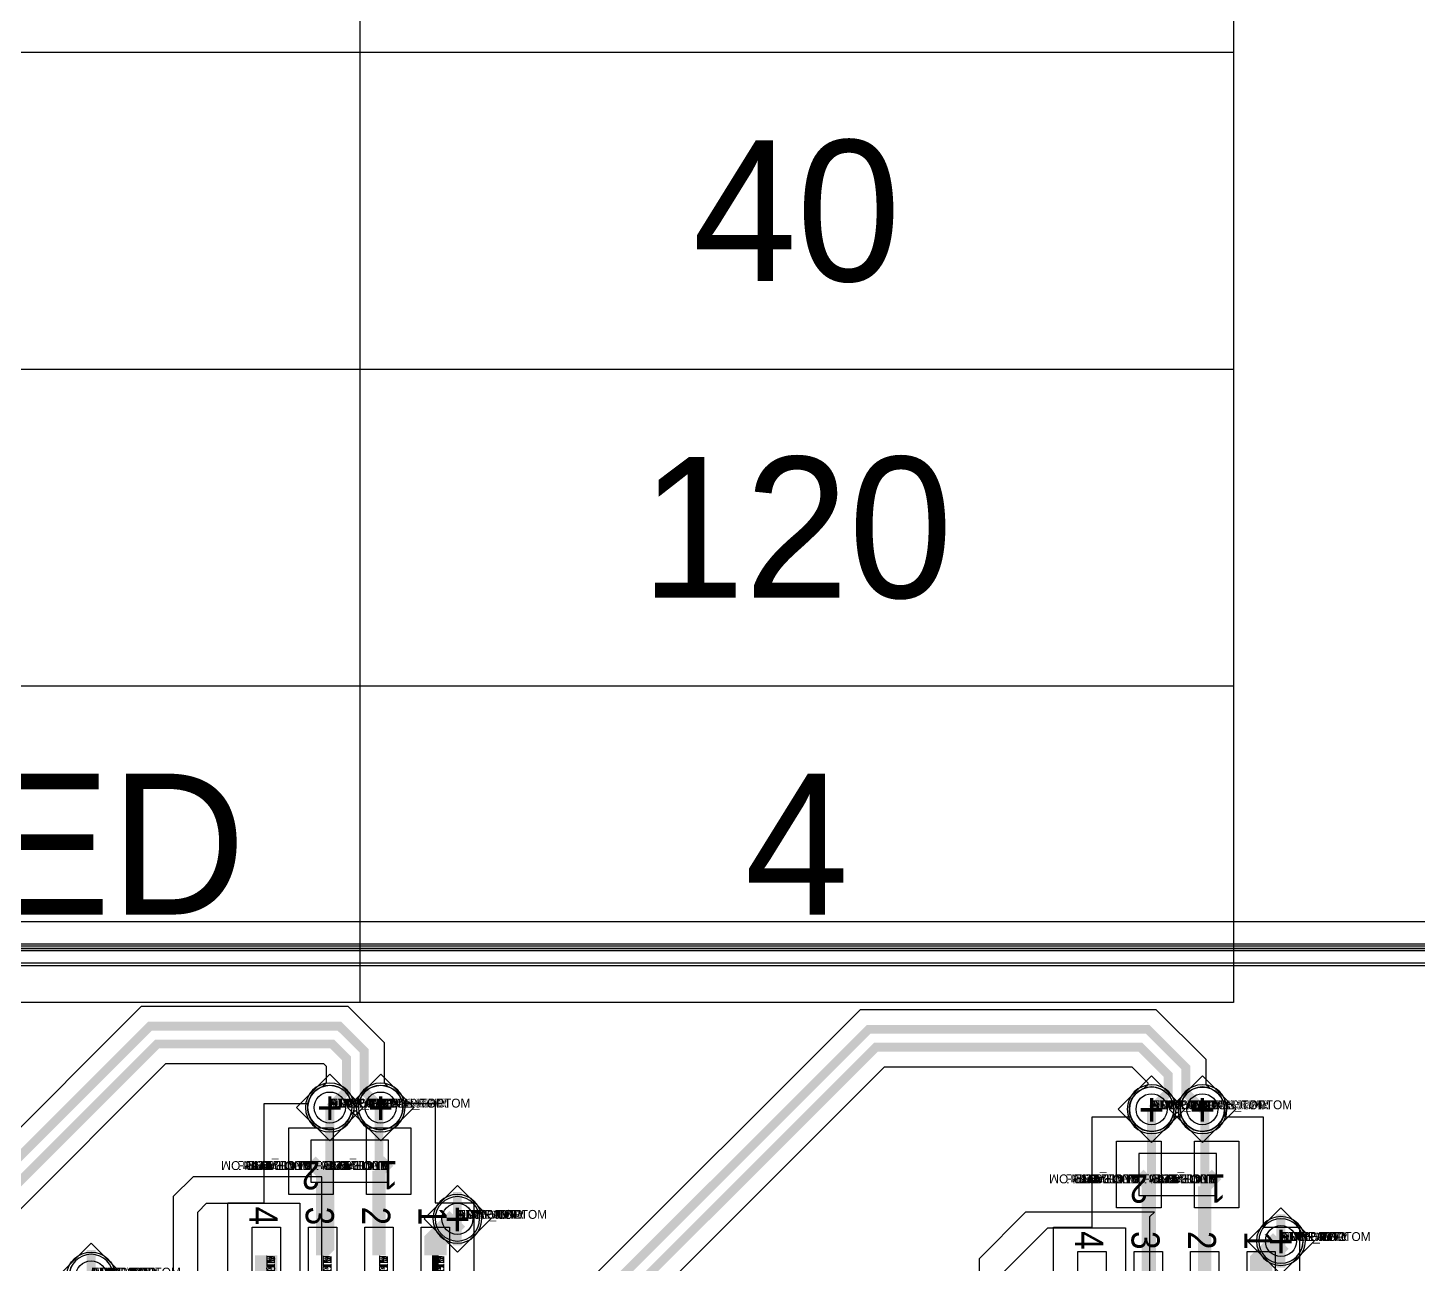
# Model space of a CAD drawing. Extents: x 0 to 323, y 0 to 320.
# Drawn here: x 96.44 to 127.76, y 265.08 to 292.95 of the extents above; entities that cross this region are included whole.
import ezdxf
from ezdxf.enums import TextEntityAlignment as Align

# ---------------------------------------------------------------- set-up
doc = ezdxf.new("R2010")
doc.units = 0
doc.header["$MEASUREMENT"] = 0
doc.layers.get('0').update_dxf_attribs({"linetype": 'CONTINUOUS'})
for name, color, linetype in [('BOARD_GEOMETRY_OUTLINE', 1, 'CONTINUOUS'), ('CDN_FIGURES', 7, 'CONTINUOUS'), ('ETCH_BOTTOM', 7, 'CONTINUOUS'), ('ETCH_GND', 3, 'CONTINUOUS'), ('ETCH_INT1', 4, 'CONTINUOUS'), ('ETCH_INT2', 5, 'CONTINUOUS'), ('ETCH_PWR', 6, 'CONTINUOUS'), ('ETCH_TOP', 2, 'CONTINUOUS'), ('MANUFACTURING_NCLEGEND-1-6', 8, 'CONTINUOUS'), ('PACKAGE_GEOMETRY_ASSEMBLY_TOP', 11, 'CONTINUOUS'), ('PACKAGE_GEOMETRY_PIN_NUMBER', 9, 'CONTINUOUS'), ('PACKAGE_KEEPIN_ALL', 12, 'CONTINUOUS')]:
    doc.layers.add(name, color=color, linetype=linetype)

# ---------------------------------------------------------------- blocks, each defined once
blk = doc.blocks.new('PAD_INFO')
for tag in ['SHAPE_TYPE', 'PAD_HEIGHT', 'PAD_LAYER', 'PAD_TYPE', 'PAD_WIDTH']:
    blk.add_attdef(tag, (0, 0), '', height=0.2)
at = {"flags": 2}
blk.add_attdef('CDN_TYPE', (0, 0), '', height=0.2, dxfattribs=at)
blk = doc.blocks.new('DRILL_INFO')
at = {"flags": 2}
blk.add_attdef('CDN_TYPE', (0, 0), '', height=0.2, dxfattribs=at)
for tag in ['FSHAPE', 'FCHAR', 'DRILL_HEIGHT', 'DIAMETER', 'PLATED', 'DRILL_WIDTH']:
    blk.add_attdef(tag, (0, 0), '', height=0.2)
blk = doc.blocks.new('VIA0700X0300')
at = {"layer": 'ETCH_BOTTOM'}
blk.add_circle((0, 0), 0.35, dxfattribs=at)
at = {"layer": 'ETCH_GND'}
blk.add_circle((0, 0), 0.35, dxfattribs=at)
at = {"layer": 'ETCH_INT1'}
blk.add_circle((0, 0), 0.35, dxfattribs=at)
at = {"layer": 'ETCH_INT2'}
blk.add_circle((0, 0), 0.35, dxfattribs=at)
at = {"layer": 'ETCH_PWR'}
blk.add_circle((0, 0), 0.35, dxfattribs=at)
at = {"layer": 'ETCH_TOP'}
blk.add_circle((0, 0), 0.35, dxfattribs=at)
ref = blk.add_blockref('PAD_INFO', (0, 0))
ref.add_attrib('PAD_LAYER', 'ETCH_TOP', (0, 0), dxfattribs={"height": 0.2})
ref.add_attrib('SHAPE_TYPE', 'NULL', (0, 0), dxfattribs={"height": 0.2})
ref.add_attrib('PAD_TYPE', 'ANTIPAD', (0, 0), dxfattribs={"height": 0.2})
ref.add_attrib('PAD_WIDTH', '0.000000', (0, 0), dxfattribs={"height": 0.2})
ref.add_attrib('PAD_HEIGHT', '0.000000', (0, 0), dxfattribs={"height": 0.2})
ref = blk.add_blockref('PAD_INFO', (0, 0))
ref.add_attrib('PAD_LAYER', 'ETCH_GND', (0, 0), dxfattribs={"height": 0.2})
ref.add_attrib('SHAPE_TYPE', 'NULL', (0, 0), dxfattribs={"height": 0.2})
ref.add_attrib('PAD_TYPE', 'ANTIPAD', (0, 0), dxfattribs={"height": 0.2})
ref.add_attrib('PAD_WIDTH', '0.000000', (0, 0), dxfattribs={"height": 0.2})
ref.add_attrib('PAD_HEIGHT', '0.000000', (0, 0), dxfattribs={"height": 0.2})
ref = blk.add_blockref('PAD_INFO', (0, 0))
ref.add_attrib('PAD_LAYER', 'ETCH_INT1', (0, 0), dxfattribs={"height": 0.2})
ref.add_attrib('SHAPE_TYPE', 'NULL', (0, 0), dxfattribs={"height": 0.2})
ref.add_attrib('PAD_TYPE', 'ANTIPAD', (0, 0), dxfattribs={"height": 0.2})
ref.add_attrib('PAD_WIDTH', '0.000000', (0, 0), dxfattribs={"height": 0.2})
ref.add_attrib('PAD_HEIGHT', '0.000000', (0, 0), dxfattribs={"height": 0.2})
ref = blk.add_blockref('PAD_INFO', (0, 0))
ref.add_attrib('PAD_LAYER', 'ETCH_INT2', (0, 0), dxfattribs={"height": 0.2})
ref.add_attrib('SHAPE_TYPE', 'NULL', (0, 0), dxfattribs={"height": 0.2})
ref.add_attrib('PAD_TYPE', 'ANTIPAD', (0, 0), dxfattribs={"height": 0.2})
ref.add_attrib('PAD_WIDTH', '0.000000', (0, 0), dxfattribs={"height": 0.2})
ref.add_attrib('PAD_HEIGHT', '0.000000', (0, 0), dxfattribs={"height": 0.2})
ref = blk.add_blockref('PAD_INFO', (0, 0))
ref.add_attrib('PAD_LAYER', 'ETCH_PWR', (0, 0), dxfattribs={"height": 0.2})
ref.add_attrib('SHAPE_TYPE', 'NULL', (0, 0), dxfattribs={"height": 0.2})
ref.add_attrib('PAD_TYPE', 'ANTIPAD', (0, 0), dxfattribs={"height": 0.2})
ref.add_attrib('PAD_WIDTH', '0.000000', (0, 0), dxfattribs={"height": 0.2})
ref.add_attrib('PAD_HEIGHT', '0.000000', (0, 0), dxfattribs={"height": 0.2})
ref = blk.add_blockref('PAD_INFO', (0, 0))
ref.add_attrib('PAD_LAYER', 'ETCH_BOTTOM', (0, 0), dxfattribs={"height": 0.2})
ref.add_attrib('SHAPE_TYPE', 'NULL', (0, 0), dxfattribs={"height": 0.2})
ref.add_attrib('PAD_TYPE', 'ANTIPAD', (0, 0), dxfattribs={"height": 0.2})
ref.add_attrib('PAD_WIDTH', '0.000000', (0, 0), dxfattribs={"height": 0.2})
ref.add_attrib('PAD_HEIGHT', '0.000000', (0, 0), dxfattribs={"height": 0.2})
ref = blk.add_blockref('PAD_INFO', (0, 0))
ref.add_attrib('PAD_LAYER', 'ETCH_TOP', (0, 0), dxfattribs={"height": 0.2})
ref.add_attrib('SHAPE_TYPE', 'NULL', (0, 0), dxfattribs={"height": 0.2})
ref.add_attrib('PAD_TYPE', 'THERMAL', (0, 0), dxfattribs={"height": 0.2})
ref.add_attrib('PAD_WIDTH', '0.000000', (0, 0), dxfattribs={"height": 0.2})
ref.add_attrib('PAD_HEIGHT', '0.000000', (0, 0), dxfattribs={"height": 0.2})
ref = blk.add_blockref('PAD_INFO', (0, 0))
ref.add_attrib('PAD_LAYER', 'ETCH_GND', (0, 0), dxfattribs={"height": 0.2})
ref.add_attrib('SHAPE_TYPE', 'NULL', (0, 0), dxfattribs={"height": 0.2})
ref.add_attrib('PAD_TYPE', 'THERMAL', (0, 0), dxfattribs={"height": 0.2})
ref.add_attrib('PAD_WIDTH', '0.000000', (0, 0), dxfattribs={"height": 0.2})
ref.add_attrib('PAD_HEIGHT', '0.000000', (0, 0), dxfattribs={"height": 0.2})
ref = blk.add_blockref('PAD_INFO', (0, 0))
ref.add_attrib('PAD_LAYER', 'ETCH_INT1', (0, 0), dxfattribs={"height": 0.2})
ref.add_attrib('SHAPE_TYPE', 'NULL', (0, 0), dxfattribs={"height": 0.2})
ref.add_attrib('PAD_TYPE', 'THERMAL', (0, 0), dxfattribs={"height": 0.2})
ref.add_attrib('PAD_WIDTH', '0.000000', (0, 0), dxfattribs={"height": 0.2})
ref.add_attrib('PAD_HEIGHT', '0.000000', (0, 0), dxfattribs={"height": 0.2})
ref = blk.add_blockref('PAD_INFO', (0, 0))
ref.add_attrib('PAD_LAYER', 'ETCH_INT2', (0, 0), dxfattribs={"height": 0.2})
ref.add_attrib('SHAPE_TYPE', 'NULL', (0, 0), dxfattribs={"height": 0.2})
ref.add_attrib('PAD_TYPE', 'THERMAL', (0, 0), dxfattribs={"height": 0.2})
ref.add_attrib('PAD_WIDTH', '0.000000', (0, 0), dxfattribs={"height": 0.2})
ref.add_attrib('PAD_HEIGHT', '0.000000', (0, 0), dxfattribs={"height": 0.2})
ref = blk.add_blockref('PAD_INFO', (0, 0))
ref.add_attrib('PAD_LAYER', 'ETCH_PWR', (0, 0), dxfattribs={"height": 0.2})
ref.add_attrib('SHAPE_TYPE', 'NULL', (0, 0), dxfattribs={"height": 0.2})
ref.add_attrib('PAD_TYPE', 'THERMAL', (0, 0), dxfattribs={"height": 0.2})
ref.add_attrib('PAD_WIDTH', '0.000000', (0, 0), dxfattribs={"height": 0.2})
ref.add_attrib('PAD_HEIGHT', '0.000000', (0, 0), dxfattribs={"height": 0.2})
ref = blk.add_blockref('PAD_INFO', (0, 0))
ref.add_attrib('PAD_LAYER', 'ETCH_BOTTOM', (0, 0), dxfattribs={"height": 0.2})
ref.add_attrib('SHAPE_TYPE', 'NULL', (0, 0), dxfattribs={"height": 0.2})
ref.add_attrib('PAD_TYPE', 'THERMAL', (0, 0), dxfattribs={"height": 0.2})
ref.add_attrib('PAD_WIDTH', '0.000000', (0, 0), dxfattribs={"height": 0.2})
ref.add_attrib('PAD_HEIGHT', '0.000000', (0, 0), dxfattribs={"height": 0.2})
ref = blk.add_blockref('PAD_INFO', (0, 0))
ref.add_attrib('PAD_LAYER', 'ETCH_TOP', (0, 0), dxfattribs={"height": 0.2})
ref.add_attrib('SHAPE_TYPE', 'CIRCLE', (0, 0), dxfattribs={"height": 0.2})
ref.add_attrib('PAD_TYPE', 'REGULAR', (0, 0), dxfattribs={"height": 0.2})
ref.add_attrib('PAD_WIDTH', '0.700000', (0, 0), dxfattribs={"height": 0.2})
ref.add_attrib('PAD_HEIGHT', '0.700000', (0, 0), dxfattribs={"height": 0.2})
ref = blk.add_blockref('PAD_INFO', (0, 0))
ref.add_attrib('PAD_LAYER', 'ETCH_GND', (0, 0), dxfattribs={"height": 0.2})
ref.add_attrib('SHAPE_TYPE', 'CIRCLE', (0, 0), dxfattribs={"height": 0.2})
ref.add_attrib('PAD_TYPE', 'REGULAR', (0, 0), dxfattribs={"height": 0.2})
ref.add_attrib('PAD_WIDTH', '0.700000', (0, 0), dxfattribs={"height": 0.2})
ref.add_attrib('PAD_HEIGHT', '0.700000', (0, 0), dxfattribs={"height": 0.2})
ref = blk.add_blockref('PAD_INFO', (0, 0))
ref.add_attrib('PAD_LAYER', 'ETCH_INT1', (0, 0), dxfattribs={"height": 0.2})
ref.add_attrib('SHAPE_TYPE', 'CIRCLE', (0, 0), dxfattribs={"height": 0.2})
ref.add_attrib('PAD_TYPE', 'REGULAR', (0, 0), dxfattribs={"height": 0.2})
ref.add_attrib('PAD_WIDTH', '0.700000', (0, 0), dxfattribs={"height": 0.2})
ref.add_attrib('PAD_HEIGHT', '0.700000', (0, 0), dxfattribs={"height": 0.2})
ref = blk.add_blockref('PAD_INFO', (0, 0))
ref.add_attrib('PAD_LAYER', 'ETCH_INT2', (0, 0), dxfattribs={"height": 0.2})
ref.add_attrib('SHAPE_TYPE', 'CIRCLE', (0, 0), dxfattribs={"height": 0.2})
ref.add_attrib('PAD_TYPE', 'REGULAR', (0, 0), dxfattribs={"height": 0.2})
ref.add_attrib('PAD_WIDTH', '0.700000', (0, 0), dxfattribs={"height": 0.2})
ref.add_attrib('PAD_HEIGHT', '0.700000', (0, 0), dxfattribs={"height": 0.2})
ref = blk.add_blockref('PAD_INFO', (0, 0))
ref.add_attrib('PAD_LAYER', 'ETCH_PWR', (0, 0), dxfattribs={"height": 0.2})
ref.add_attrib('SHAPE_TYPE', 'CIRCLE', (0, 0), dxfattribs={"height": 0.2})
ref.add_attrib('PAD_TYPE', 'REGULAR', (0, 0), dxfattribs={"height": 0.2})
ref.add_attrib('PAD_WIDTH', '0.700000', (0, 0), dxfattribs={"height": 0.2})
ref.add_attrib('PAD_HEIGHT', '0.700000', (0, 0), dxfattribs={"height": 0.2})
ref = blk.add_blockref('PAD_INFO', (0, 0))
ref.add_attrib('PAD_LAYER', 'ETCH_BOTTOM', (0, 0), dxfattribs={"height": 0.2})
ref.add_attrib('SHAPE_TYPE', 'CIRCLE', (0, 0), dxfattribs={"height": 0.2})
ref.add_attrib('PAD_TYPE', 'REGULAR', (0, 0), dxfattribs={"height": 0.2})
ref.add_attrib('PAD_WIDTH', '0.700000', (0, 0), dxfattribs={"height": 0.2})
ref.add_attrib('PAD_HEIGHT', '0.700000', (0, 0), dxfattribs={"height": 0.2})
ref = blk.add_blockref('DRILL_INFO', (0, 0))
ref.add_attrib('DIAMETER', '0.300000', (0, 0), dxfattribs={"height": 0.2})
ref.add_attrib('PLATED', 'PLATED', (0, 0), dxfattribs={"height": 0.2})
ref.add_attrib('FSHAPE', 'DIAMOND', (0, 0), dxfattribs={"height": 0.2})
ref.add_attrib('FCHAR', '+', (0, 0), dxfattribs={"height": 0.2})
ref.add_attrib('DRILL_WIDTH', '1.500000', (0, 0), dxfattribs={"height": 0.2})
ref.add_attrib('DRILL_HEIGHT', '1.500000', (0, 0), dxfattribs={"height": 0.2})
for tag in ['CDN_TYPE', 'PIN']:
    blk.add_attdef(tag, (0, 0), '', height=0.2)
at = {"flags": 2}
for tag in ['PSTKNAME', 'BBV']:
    blk.add_attdef(tag, (0, 0), '', height=0.2, dxfattribs=at)
blk = doc.blocks.new('FIGURE_DIAMOND')
at = {"layer": 'CDN_FIGURES'}
blk.add_lwpolyline([(-0.5, 0), (0, 0.5), (0.5, 0), (0, -0.5)], close=True, dxfattribs=at)
blk = doc.blocks.new('SMD50_25')
at = {"layer": 'ETCH_TOP'}
blk.add_lwpolyline([(-0.635, -0.318), (-0.635, 0.318), (0.635, 0.318), (0.635, -0.318)], close=True, dxfattribs=at)
ref = blk.add_blockref('PAD_INFO', (0, 0))
ref.add_attrib('PAD_LAYER', 'ETCH_TOP', (0, 0), dxfattribs={"height": 0.2})
ref.add_attrib('SHAPE_TYPE', 'NULL', (0, 0), dxfattribs={"height": 0.2})
ref.add_attrib('PAD_TYPE', 'ANTIPAD', (0, 0), dxfattribs={"height": 0.2})
ref.add_attrib('PAD_WIDTH', '0.000000', (0, 0), dxfattribs={"height": 0.2})
ref.add_attrib('PAD_HEIGHT', '0.000000', (0, 0), dxfattribs={"height": 0.2})
ref = blk.add_blockref('PAD_INFO', (0, 0))
ref.add_attrib('PAD_LAYER', 'ETCH_GND', (0, 0), dxfattribs={"height": 0.2})
ref.add_attrib('SHAPE_TYPE', 'NULL', (0, 0), dxfattribs={"height": 0.2})
ref.add_attrib('PAD_TYPE', 'ANTIPAD', (0, 0), dxfattribs={"height": 0.2})
ref.add_attrib('PAD_WIDTH', '0.000000', (0, 0), dxfattribs={"height": 0.2})
ref.add_attrib('PAD_HEIGHT', '0.000000', (0, 0), dxfattribs={"height": 0.2})
ref = blk.add_blockref('PAD_INFO', (0, 0))
ref.add_attrib('PAD_LAYER', 'ETCH_INT1', (0, 0), dxfattribs={"height": 0.2})
ref.add_attrib('SHAPE_TYPE', 'NULL', (0, 0), dxfattribs={"height": 0.2})
ref.add_attrib('PAD_TYPE', 'ANTIPAD', (0, 0), dxfattribs={"height": 0.2})
ref.add_attrib('PAD_WIDTH', '0.000000', (0, 0), dxfattribs={"height": 0.2})
ref.add_attrib('PAD_HEIGHT', '0.000000', (0, 0), dxfattribs={"height": 0.2})
ref = blk.add_blockref('PAD_INFO', (0, 0))
ref.add_attrib('PAD_LAYER', 'ETCH_INT2', (0, 0), dxfattribs={"height": 0.2})
ref.add_attrib('SHAPE_TYPE', 'NULL', (0, 0), dxfattribs={"height": 0.2})
ref.add_attrib('PAD_TYPE', 'ANTIPAD', (0, 0), dxfattribs={"height": 0.2})
ref.add_attrib('PAD_WIDTH', '0.000000', (0, 0), dxfattribs={"height": 0.2})
ref.add_attrib('PAD_HEIGHT', '0.000000', (0, 0), dxfattribs={"height": 0.2})
ref = blk.add_blockref('PAD_INFO', (0, 0))
ref.add_attrib('PAD_LAYER', 'ETCH_PWR', (0, 0), dxfattribs={"height": 0.2})
ref.add_attrib('SHAPE_TYPE', 'NULL', (0, 0), dxfattribs={"height": 0.2})
ref.add_attrib('PAD_TYPE', 'ANTIPAD', (0, 0), dxfattribs={"height": 0.2})
ref.add_attrib('PAD_WIDTH', '0.000000', (0, 0), dxfattribs={"height": 0.2})
ref.add_attrib('PAD_HEIGHT', '0.000000', (0, 0), dxfattribs={"height": 0.2})
ref = blk.add_blockref('PAD_INFO', (0, 0))
ref.add_attrib('PAD_LAYER', 'ETCH_BOTTOM', (0, 0), dxfattribs={"height": 0.2})
ref.add_attrib('SHAPE_TYPE', 'NULL', (0, 0), dxfattribs={"height": 0.2})
ref.add_attrib('PAD_TYPE', 'ANTIPAD', (0, 0), dxfattribs={"height": 0.2})
ref.add_attrib('PAD_WIDTH', '0.000000', (0, 0), dxfattribs={"height": 0.2})
ref.add_attrib('PAD_HEIGHT', '0.000000', (0, 0), dxfattribs={"height": 0.2})
ref = blk.add_blockref('PAD_INFO', (0, 0))
ref.add_attrib('PAD_LAYER', 'ETCH_TOP', (0, 0), dxfattribs={"height": 0.2})
ref.add_attrib('SHAPE_TYPE', 'NULL', (0, 0), dxfattribs={"height": 0.2})
ref.add_attrib('PAD_TYPE', 'THERMAL', (0, 0), dxfattribs={"height": 0.2})
ref.add_attrib('PAD_WIDTH', '0.000000', (0, 0), dxfattribs={"height": 0.2})
ref.add_attrib('PAD_HEIGHT', '0.000000', (0, 0), dxfattribs={"height": 0.2})
ref = blk.add_blockref('PAD_INFO', (0, 0))
ref.add_attrib('PAD_LAYER', 'ETCH_GND', (0, 0), dxfattribs={"height": 0.2})
ref.add_attrib('SHAPE_TYPE', 'NULL', (0, 0), dxfattribs={"height": 0.2})
ref.add_attrib('PAD_TYPE', 'THERMAL', (0, 0), dxfattribs={"height": 0.2})
ref.add_attrib('PAD_WIDTH', '0.000000', (0, 0), dxfattribs={"height": 0.2})
ref.add_attrib('PAD_HEIGHT', '0.000000', (0, 0), dxfattribs={"height": 0.2})
ref = blk.add_blockref('PAD_INFO', (0, 0))
ref.add_attrib('PAD_LAYER', 'ETCH_INT1', (0, 0), dxfattribs={"height": 0.2})
ref.add_attrib('SHAPE_TYPE', 'NULL', (0, 0), dxfattribs={"height": 0.2})
ref.add_attrib('PAD_TYPE', 'THERMAL', (0, 0), dxfattribs={"height": 0.2})
ref.add_attrib('PAD_WIDTH', '0.000000', (0, 0), dxfattribs={"height": 0.2})
ref.add_attrib('PAD_HEIGHT', '0.000000', (0, 0), dxfattribs={"height": 0.2})
ref = blk.add_blockref('PAD_INFO', (0, 0))
ref.add_attrib('PAD_LAYER', 'ETCH_INT2', (0, 0), dxfattribs={"height": 0.2})
ref.add_attrib('SHAPE_TYPE', 'NULL', (0, 0), dxfattribs={"height": 0.2})
ref.add_attrib('PAD_TYPE', 'THERMAL', (0, 0), dxfattribs={"height": 0.2})
ref.add_attrib('PAD_WIDTH', '0.000000', (0, 0), dxfattribs={"height": 0.2})
ref.add_attrib('PAD_HEIGHT', '0.000000', (0, 0), dxfattribs={"height": 0.2})
ref = blk.add_blockref('PAD_INFO', (0, 0))
ref.add_attrib('PAD_LAYER', 'ETCH_PWR', (0, 0), dxfattribs={"height": 0.2})
ref.add_attrib('SHAPE_TYPE', 'NULL', (0, 0), dxfattribs={"height": 0.2})
ref.add_attrib('PAD_TYPE', 'THERMAL', (0, 0), dxfattribs={"height": 0.2})
ref.add_attrib('PAD_WIDTH', '0.000000', (0, 0), dxfattribs={"height": 0.2})
ref.add_attrib('PAD_HEIGHT', '0.000000', (0, 0), dxfattribs={"height": 0.2})
ref = blk.add_blockref('PAD_INFO', (0, 0))
ref.add_attrib('PAD_LAYER', 'ETCH_BOTTOM', (0, 0), dxfattribs={"height": 0.2})
ref.add_attrib('SHAPE_TYPE', 'NULL', (0, 0), dxfattribs={"height": 0.2})
ref.add_attrib('PAD_TYPE', 'THERMAL', (0, 0), dxfattribs={"height": 0.2})
ref.add_attrib('PAD_WIDTH', '0.000000', (0, 0), dxfattribs={"height": 0.2})
ref.add_attrib('PAD_HEIGHT', '0.000000', (0, 0), dxfattribs={"height": 0.2})
ref = blk.add_blockref('PAD_INFO', (0, 0))
ref.add_attrib('PAD_LAYER', 'ETCH_TOP', (0, 0), dxfattribs={"height": 0.2})
ref.add_attrib('SHAPE_TYPE', 'RECTANGLE', (0, 0), dxfattribs={"height": 0.2})
ref.add_attrib('PAD_TYPE', 'REGULAR', (0, 0), dxfattribs={"height": 0.2})
ref.add_attrib('PAD_WIDTH', '1.270000', (0, 0), dxfattribs={"height": 0.2})
ref.add_attrib('PAD_HEIGHT', '0.635000', (0, 0), dxfattribs={"height": 0.2})
ref = blk.add_blockref('PAD_INFO', (0, 0))
ref.add_attrib('PAD_LAYER', 'ETCH_GND', (0, 0), dxfattribs={"height": 0.2})
ref.add_attrib('SHAPE_TYPE', 'NULL', (0, 0), dxfattribs={"height": 0.2})
ref.add_attrib('PAD_TYPE', 'REGULAR', (0, 0), dxfattribs={"height": 0.2})
ref.add_attrib('PAD_WIDTH', '0.000000', (0, 0), dxfattribs={"height": 0.2})
ref.add_attrib('PAD_HEIGHT', '0.000000', (0, 0), dxfattribs={"height": 0.2})
ref = blk.add_blockref('PAD_INFO', (0, 0))
ref.add_attrib('PAD_LAYER', 'ETCH_INT1', (0, 0), dxfattribs={"height": 0.2})
ref.add_attrib('SHAPE_TYPE', 'NULL', (0, 0), dxfattribs={"height": 0.2})
ref.add_attrib('PAD_TYPE', 'REGULAR', (0, 0), dxfattribs={"height": 0.2})
ref.add_attrib('PAD_WIDTH', '0.000000', (0, 0), dxfattribs={"height": 0.2})
ref.add_attrib('PAD_HEIGHT', '0.000000', (0, 0), dxfattribs={"height": 0.2})
ref = blk.add_blockref('PAD_INFO', (0, 0))
ref.add_attrib('PAD_LAYER', 'ETCH_INT2', (0, 0), dxfattribs={"height": 0.2})
ref.add_attrib('SHAPE_TYPE', 'NULL', (0, 0), dxfattribs={"height": 0.2})
ref.add_attrib('PAD_TYPE', 'REGULAR', (0, 0), dxfattribs={"height": 0.2})
ref.add_attrib('PAD_WIDTH', '0.000000', (0, 0), dxfattribs={"height": 0.2})
ref.add_attrib('PAD_HEIGHT', '0.000000', (0, 0), dxfattribs={"height": 0.2})
ref = blk.add_blockref('PAD_INFO', (0, 0))
ref.add_attrib('PAD_LAYER', 'ETCH_PWR', (0, 0), dxfattribs={"height": 0.2})
ref.add_attrib('SHAPE_TYPE', 'NULL', (0, 0), dxfattribs={"height": 0.2})
ref.add_attrib('PAD_TYPE', 'REGULAR', (0, 0), dxfattribs={"height": 0.2})
ref.add_attrib('PAD_WIDTH', '0.000000', (0, 0), dxfattribs={"height": 0.2})
ref.add_attrib('PAD_HEIGHT', '0.000000', (0, 0), dxfattribs={"height": 0.2})
ref = blk.add_blockref('PAD_INFO', (0, 0))
ref.add_attrib('PAD_LAYER', 'ETCH_BOTTOM', (0, 0), dxfattribs={"height": 0.2})
ref.add_attrib('SHAPE_TYPE', 'NULL', (0, 0), dxfattribs={"height": 0.2})
ref.add_attrib('PAD_TYPE', 'REGULAR', (0, 0), dxfattribs={"height": 0.2})
ref.add_attrib('PAD_WIDTH', '0.000000', (0, 0), dxfattribs={"height": 0.2})
ref.add_attrib('PAD_HEIGHT', '0.000000', (0, 0), dxfattribs={"height": 0.2})
ref = blk.add_blockref('DRILL_INFO', (0, 0))
ref.add_attrib('DIAMETER', '0.000000', (0, 0), dxfattribs={"height": 0.2})
ref.add_attrib('PLATED', 'NON_PLATED', (0, 0), dxfattribs={"height": 0.2})
ref.add_attrib('FSHAPE', 'NULL', (0, 0), dxfattribs={"height": 0.2})
ref.add_attrib('DRILL_WIDTH', '0.000000', (0, 0), dxfattribs={"height": 0.2})
ref.add_attrib('DRILL_HEIGHT', '0.000000', (0, 0), dxfattribs={"height": 0.2})
for tag in ['CDN_TYPE', 'PIN']:
    blk.add_attdef(tag, (0, 0), '', height=0.2)
at = {"flags": 2}
for tag in ['PSTKNAME', 'BBV']:
    blk.add_attdef(tag, (0, 0), '', height=0.2, dxfattribs=at)
blk = doc.blocks.new('SOIC8')
at = {"layer": 'ETCH_TOP'}
ref = blk.add_blockref('SMD50_25', (-2.4765, 1.905), dxfattribs=at)
ref.add_attrib('CDN_TYPE', 'PIN', (0, 0), dxfattribs={"height": 0.2})
ref.add_attrib('PIN', '1', (0, 0), dxfattribs={"height": 0.2})
ref = blk.add_blockref('SMD50_25', (-2.4765, 0.635), dxfattribs=at)
ref.add_attrib('CDN_TYPE', 'PIN', (0, 0), dxfattribs={"height": 0.2})
ref.add_attrib('PIN', '2', (0, 0), dxfattribs={"height": 0.2})
ref = blk.add_blockref('SMD50_25', (-2.4765, -0.635), dxfattribs=at)
ref.add_attrib('CDN_TYPE', 'PIN', (0, 0), dxfattribs={"height": 0.2})
ref.add_attrib('PIN', '3', (0, 0), dxfattribs={"height": 0.2})
ref = blk.add_blockref('SMD50_25', (-2.4765, -1.905), dxfattribs=at)
ref.add_attrib('CDN_TYPE', 'PIN', (0, 0), dxfattribs={"height": 0.2})
ref.add_attrib('PIN', '4', (0, 0), dxfattribs={"height": 0.2})
at = {"flags": 2}
for tag in ['SYMBOL_TYPE', 'CDN_TYPE', 'REFDES']:
    blk.add_attdef(tag, (0, 0), '', height=0.2, dxfattribs=at)
blk = doc.blocks.new('RC1000X1500TS')
at = {"layer": 'ETCH_TOP'}
blk.add_lwpolyline([(-0.5, -0.75), (-0.5, 0.75), (0.5, 0.75), (0.5, -0.75)], close=True, dxfattribs=at)
ref = blk.add_blockref('PAD_INFO', (0, 0))
ref.add_attrib('PAD_LAYER', 'ETCH_TOP', (0, 0), dxfattribs={"height": 0.2})
ref.add_attrib('SHAPE_TYPE', 'NULL', (0, 0), dxfattribs={"height": 0.2})
ref.add_attrib('PAD_TYPE', 'ANTIPAD', (0, 0), dxfattribs={"height": 0.2})
ref.add_attrib('PAD_WIDTH', '0.000000', (0, 0), dxfattribs={"height": 0.2})
ref.add_attrib('PAD_HEIGHT', '0.000000', (0, 0), dxfattribs={"height": 0.2})
ref = blk.add_blockref('PAD_INFO', (0, 0))
ref.add_attrib('PAD_LAYER', 'ETCH_GND', (0, 0), dxfattribs={"height": 0.2})
ref.add_attrib('SHAPE_TYPE', 'NULL', (0, 0), dxfattribs={"height": 0.2})
ref.add_attrib('PAD_TYPE', 'ANTIPAD', (0, 0), dxfattribs={"height": 0.2})
ref.add_attrib('PAD_WIDTH', '0.000000', (0, 0), dxfattribs={"height": 0.2})
ref.add_attrib('PAD_HEIGHT', '0.000000', (0, 0), dxfattribs={"height": 0.2})
ref = blk.add_blockref('PAD_INFO', (0, 0))
ref.add_attrib('PAD_LAYER', 'ETCH_INT1', (0, 0), dxfattribs={"height": 0.2})
ref.add_attrib('SHAPE_TYPE', 'NULL', (0, 0), dxfattribs={"height": 0.2})
ref.add_attrib('PAD_TYPE', 'ANTIPAD', (0, 0), dxfattribs={"height": 0.2})
ref.add_attrib('PAD_WIDTH', '0.000000', (0, 0), dxfattribs={"height": 0.2})
ref.add_attrib('PAD_HEIGHT', '0.000000', (0, 0), dxfattribs={"height": 0.2})
ref = blk.add_blockref('PAD_INFO', (0, 0))
ref.add_attrib('PAD_LAYER', 'ETCH_INT2', (0, 0), dxfattribs={"height": 0.2})
ref.add_attrib('SHAPE_TYPE', 'NULL', (0, 0), dxfattribs={"height": 0.2})
ref.add_attrib('PAD_TYPE', 'ANTIPAD', (0, 0), dxfattribs={"height": 0.2})
ref.add_attrib('PAD_WIDTH', '0.000000', (0, 0), dxfattribs={"height": 0.2})
ref.add_attrib('PAD_HEIGHT', '0.000000', (0, 0), dxfattribs={"height": 0.2})
ref = blk.add_blockref('PAD_INFO', (0, 0))
ref.add_attrib('PAD_LAYER', 'ETCH_PWR', (0, 0), dxfattribs={"height": 0.2})
ref.add_attrib('SHAPE_TYPE', 'NULL', (0, 0), dxfattribs={"height": 0.2})
ref.add_attrib('PAD_TYPE', 'ANTIPAD', (0, 0), dxfattribs={"height": 0.2})
ref.add_attrib('PAD_WIDTH', '0.000000', (0, 0), dxfattribs={"height": 0.2})
ref.add_attrib('PAD_HEIGHT', '0.000000', (0, 0), dxfattribs={"height": 0.2})
ref = blk.add_blockref('PAD_INFO', (0, 0))
ref.add_attrib('PAD_LAYER', 'ETCH_BOTTOM', (0, 0), dxfattribs={"height": 0.2})
ref.add_attrib('SHAPE_TYPE', 'NULL', (0, 0), dxfattribs={"height": 0.2})
ref.add_attrib('PAD_TYPE', 'ANTIPAD', (0, 0), dxfattribs={"height": 0.2})
ref.add_attrib('PAD_WIDTH', '0.000000', (0, 0), dxfattribs={"height": 0.2})
ref.add_attrib('PAD_HEIGHT', '0.000000', (0, 0), dxfattribs={"height": 0.2})
ref = blk.add_blockref('PAD_INFO', (0, 0))
ref.add_attrib('PAD_LAYER', 'ETCH_TOP', (0, 0), dxfattribs={"height": 0.2})
ref.add_attrib('SHAPE_TYPE', 'NULL', (0, 0), dxfattribs={"height": 0.2})
ref.add_attrib('PAD_TYPE', 'THERMAL', (0, 0), dxfattribs={"height": 0.2})
ref.add_attrib('PAD_WIDTH', '0.000000', (0, 0), dxfattribs={"height": 0.2})
ref.add_attrib('PAD_HEIGHT', '0.000000', (0, 0), dxfattribs={"height": 0.2})
ref = blk.add_blockref('PAD_INFO', (0, 0))
ref.add_attrib('PAD_LAYER', 'ETCH_GND', (0, 0), dxfattribs={"height": 0.2})
ref.add_attrib('SHAPE_TYPE', 'NULL', (0, 0), dxfattribs={"height": 0.2})
ref.add_attrib('PAD_TYPE', 'THERMAL', (0, 0), dxfattribs={"height": 0.2})
ref.add_attrib('PAD_WIDTH', '0.000000', (0, 0), dxfattribs={"height": 0.2})
ref.add_attrib('PAD_HEIGHT', '0.000000', (0, 0), dxfattribs={"height": 0.2})
ref = blk.add_blockref('PAD_INFO', (0, 0))
ref.add_attrib('PAD_LAYER', 'ETCH_INT1', (0, 0), dxfattribs={"height": 0.2})
ref.add_attrib('SHAPE_TYPE', 'NULL', (0, 0), dxfattribs={"height": 0.2})
ref.add_attrib('PAD_TYPE', 'THERMAL', (0, 0), dxfattribs={"height": 0.2})
ref.add_attrib('PAD_WIDTH', '0.000000', (0, 0), dxfattribs={"height": 0.2})
ref.add_attrib('PAD_HEIGHT', '0.000000', (0, 0), dxfattribs={"height": 0.2})
ref = blk.add_blockref('PAD_INFO', (0, 0))
ref.add_attrib('PAD_LAYER', 'ETCH_INT2', (0, 0), dxfattribs={"height": 0.2})
ref.add_attrib('SHAPE_TYPE', 'NULL', (0, 0), dxfattribs={"height": 0.2})
ref.add_attrib('PAD_TYPE', 'THERMAL', (0, 0), dxfattribs={"height": 0.2})
ref.add_attrib('PAD_WIDTH', '0.000000', (0, 0), dxfattribs={"height": 0.2})
ref.add_attrib('PAD_HEIGHT', '0.000000', (0, 0), dxfattribs={"height": 0.2})
ref = blk.add_blockref('PAD_INFO', (0, 0))
ref.add_attrib('PAD_LAYER', 'ETCH_PWR', (0, 0), dxfattribs={"height": 0.2})
ref.add_attrib('SHAPE_TYPE', 'NULL', (0, 0), dxfattribs={"height": 0.2})
ref.add_attrib('PAD_TYPE', 'THERMAL', (0, 0), dxfattribs={"height": 0.2})
ref.add_attrib('PAD_WIDTH', '0.000000', (0, 0), dxfattribs={"height": 0.2})
ref.add_attrib('PAD_HEIGHT', '0.000000', (0, 0), dxfattribs={"height": 0.2})
ref = blk.add_blockref('PAD_INFO', (0, 0))
ref.add_attrib('PAD_LAYER', 'ETCH_BOTTOM', (0, 0), dxfattribs={"height": 0.2})
ref.add_attrib('SHAPE_TYPE', 'NULL', (0, 0), dxfattribs={"height": 0.2})
ref.add_attrib('PAD_TYPE', 'THERMAL', (0, 0), dxfattribs={"height": 0.2})
ref.add_attrib('PAD_WIDTH', '0.000000', (0, 0), dxfattribs={"height": 0.2})
ref.add_attrib('PAD_HEIGHT', '0.000000', (0, 0), dxfattribs={"height": 0.2})
ref = blk.add_blockref('PAD_INFO', (0, 0))
ref.add_attrib('PAD_LAYER', 'ETCH_GND', (0, 0), dxfattribs={"height": 0.2})
ref.add_attrib('SHAPE_TYPE', 'NULL', (0, 0), dxfattribs={"height": 0.2})
ref.add_attrib('PAD_TYPE', 'REGULAR', (0, 0), dxfattribs={"height": 0.2})
ref.add_attrib('PAD_WIDTH', '0.000000', (0, 0), dxfattribs={"height": 0.2})
ref.add_attrib('PAD_HEIGHT', '0.000000', (0, 0), dxfattribs={"height": 0.2})
ref = blk.add_blockref('PAD_INFO', (0, 0))
ref.add_attrib('PAD_LAYER', 'ETCH_INT1', (0, 0), dxfattribs={"height": 0.2})
ref.add_attrib('SHAPE_TYPE', 'NULL', (0, 0), dxfattribs={"height": 0.2})
ref.add_attrib('PAD_TYPE', 'REGULAR', (0, 0), dxfattribs={"height": 0.2})
ref.add_attrib('PAD_WIDTH', '0.000000', (0, 0), dxfattribs={"height": 0.2})
ref.add_attrib('PAD_HEIGHT', '0.000000', (0, 0), dxfattribs={"height": 0.2})
ref = blk.add_blockref('PAD_INFO', (0, 0))
ref.add_attrib('PAD_LAYER', 'ETCH_INT2', (0, 0), dxfattribs={"height": 0.2})
ref.add_attrib('SHAPE_TYPE', 'NULL', (0, 0), dxfattribs={"height": 0.2})
ref.add_attrib('PAD_TYPE', 'REGULAR', (0, 0), dxfattribs={"height": 0.2})
ref.add_attrib('PAD_WIDTH', '0.000000', (0, 0), dxfattribs={"height": 0.2})
ref.add_attrib('PAD_HEIGHT', '0.000000', (0, 0), dxfattribs={"height": 0.2})
ref = blk.add_blockref('PAD_INFO', (0, 0))
ref.add_attrib('PAD_LAYER', 'ETCH_PWR', (0, 0), dxfattribs={"height": 0.2})
ref.add_attrib('SHAPE_TYPE', 'NULL', (0, 0), dxfattribs={"height": 0.2})
ref.add_attrib('PAD_TYPE', 'REGULAR', (0, 0), dxfattribs={"height": 0.2})
ref.add_attrib('PAD_WIDTH', '0.000000', (0, 0), dxfattribs={"height": 0.2})
ref.add_attrib('PAD_HEIGHT', '0.000000', (0, 0), dxfattribs={"height": 0.2})
ref = blk.add_blockref('PAD_INFO', (0, 0))
ref.add_attrib('PAD_LAYER', 'ETCH_BOTTOM', (0, 0), dxfattribs={"height": 0.2})
ref.add_attrib('SHAPE_TYPE', 'NULL', (0, 0), dxfattribs={"height": 0.2})
ref.add_attrib('PAD_TYPE', 'REGULAR', (0, 0), dxfattribs={"height": 0.2})
ref.add_attrib('PAD_WIDTH', '0.000000', (0, 0), dxfattribs={"height": 0.2})
ref.add_attrib('PAD_HEIGHT', '0.000000', (0, 0), dxfattribs={"height": 0.2})
ref = blk.add_blockref('DRILL_INFO', (0, 0))
ref.add_attrib('DIAMETER', '0.000000', (0, 0), dxfattribs={"height": 0.2})
ref.add_attrib('PLATED', 'PLATED', (0, 0), dxfattribs={"height": 0.2})
ref.add_attrib('FSHAPE', 'NULL', (0, 0), dxfattribs={"height": 0.2})
ref.add_attrib('DRILL_WIDTH', '0.000000', (0, 0), dxfattribs={"height": 0.2})
ref.add_attrib('DRILL_HEIGHT', '0.000000', (0, 0), dxfattribs={"height": 0.2})
ref = blk.add_blockref('PAD_INFO', (0, 0))
ref.add_attrib('PAD_LAYER', 'ETCH_TOP', (0, 0), dxfattribs={"height": 0.2})
ref.add_attrib('SHAPE_TYPE', 'RECTANGLE', (0, 0), dxfattribs={"height": 0.2})
ref.add_attrib('PAD_TYPE', 'REGULAR', (0, 0), dxfattribs={"height": 0.2})
ref.add_attrib('PAD_WIDTH', '1.000000', (0, 0), dxfattribs={"height": 0.2})
ref.add_attrib('PAD_HEIGHT', '1.500000', (0, 0), dxfattribs={"height": 0.2})
for tag in ['CDN_TYPE', 'PIN']:
    blk.add_attdef(tag, (0, 0), '', height=0.2)
at = {"flags": 2}
for tag in ['PSTKNAME', 'BBV']:
    blk.add_attdef(tag, (0, 0), '', height=0.2, dxfattribs=at)
blk = doc.blocks.new('F56')
at = {"layer": 'PACKAGE_GEOMETRY_ASSEMBLY_TOP'}
blk.add_lwpolyline([(0, -0.475), (1.75, -0.475), (1.75, 0.475), (0, 0.475)], close=True, dxfattribs=at)
at = {"layer": 'ETCH_TOP'}
ref = blk.add_blockref('RC1000X1500TS', (0, 0), dxfattribs=at)
ref.add_attrib('CDN_TYPE', 'PIN', (0, 0), dxfattribs={"height": 0.2})
ref.add_attrib('PIN', '1', (0, 0), dxfattribs={"height": 0.2})
ref = blk.add_blockref('RC1000X1500TS', (1.75, 0), dxfattribs=at)
ref.add_attrib('CDN_TYPE', 'PIN', (0, 0), dxfattribs={"height": 0.2})
ref.add_attrib('PIN', '2', (0, 0), dxfattribs={"height": 0.2})
at = {"flags": 2}
for tag in ['SYMBOL_TYPE', 'CDN_TYPE', 'REFDES']:
    blk.add_attdef(tag, (0, 0), '', height=0.2, dxfattribs=at)

msp = doc.modelspace()

# ---------------------------------------------------------------- linework, layer by layer
at = {"layer": 'BOARD_GEOMETRY_OUTLINE'}
msp.add_lwpolyline([(1.513, 154.805), (1.513, 272.805), (191.513, 272.805), (191.513, 154.805)], close=True, dxfattribs=at)
at = {"layer": 'ETCH_BOTTOM'}
msp.add_lwpolyline([(2.453, 155.555), (2.453, 271.875), (190.943, 271.875), (190.943, 155.555), (176.033, 155.555), (176.033, 158.165), (150.373, 158.165), (150.373, 155.555)], close=True, dxfattribs=at)
for points in [[(103.79, 268.613, 1), (102.69, 268.613, 1)], [(104.935, 268.613, 1), (103.835, 268.613, 1)], [(122.3, 268.575, 1), (121.2, 268.575, 1)], [(123.445, 268.575, 1), (122.345, 268.575, 1)], [(106.663, 266.105, 1), (105.563, 266.105, 1)], [(125.213, 265.605, 1), (124.113, 265.605, 1)]]:
    msp.add_lwpolyline(points, format="xyb", close=True, dxfattribs=at)
for points, format in [([(106.113, 266.105, 0.2, 0.2, 0), (106.113, 266.706, 0.2, 0.2, 0)], "xyseb"), ([(124.663, 265.605, 0.2, 0.2, 0), (124.663, 266.206, 0.2, 0.2, 0)], "xyseb"), ([(106.113, 265.505, 0.2, 0.2, 0), (106.113, 266.105, 0.2, 0.2, 0)], "xyseb"), ([(124.663, 265.005, 0.2, 0.2, 0), (124.663, 265.605, 0.2, 0.2, 0)], "xyseb"), ([(97.315, 264.856, -0.912717), (98.41, 264.856)], "xyb"), ([(97.863, 264.805, 0.2, 0.2, 0), (97.863, 265.406, 0.2, 0.2, 0)], "xyseb")]:
    msp.add_lwpolyline(points, format=format, dxfattribs=at)
at = {"layer": 'ETCH_GND'}
msp.add_lwpolyline([(150.123, 155.155), (2.013, 155.155), (2.013, 272.255), (191.113, 272.255), (191.113, 155.155), (176.083, 155.155), (176.083, 158.385), (150.123, 158.385)], close=True, dxfattribs=at)
for points in [[(103.74, 268.613, 1), (102.74, 268.613, 1)], [(104.885, 268.613, 1), (103.885, 268.613, 1)], [(122.25, 268.575, 1), (121.25, 268.575, 1)], [(123.395, 268.575, 1), (122.395, 268.575, 1)]]:
    msp.add_lwpolyline(points, format="xyb", close=True, dxfattribs=at)
at = {"layer": 'ETCH_INT1'}
msp.add_lwpolyline([(150.003, 155.505), (2.263, 155.505), (2.263, 272.305), (190.563, 272.305)], dxfattribs=at)
for points, format in [([(55.262, 266.456), (68.141, 266.456), (69.161, 267.476), (95.581, 267.476), (99.001, 270.896), (103.645, 270.896), (104.463, 270.078), (104.463, 269.172), (104.549, 269.085, -1.595499), (103.913, 268.449), (103.813, 268.549), (103.713, 268.449, -1.595499), (103.076, 269.085), (103.163, 269.172), (103.163, 269.539), (103.106, 269.595), (99.539, 269.595), (96.119, 266.175), (69.699, 266.175), (68.679, 265.155), (56.34, 265.155, -0.915475)], "xyb"), ([(108.871, 264.506), (115.191, 270.826), (121.847, 270.826), (122.973, 269.7), (122.973, 269.134), (123.059, 269.048, -1.595499), (122.423, 268.411), (122.323, 268.511), (122.223, 268.411, -1.595499), (121.586, 269.048), (121.673, 269.134), (121.673, 269.162), (121.309, 269.525), (115.729, 269.525), (108.849, 262.645)], "xyb"), ([(104.385, 268.613, 0.2, 0.2, 0), (104.013, 268.986, 0.2, 0.2, 0), (104.013, 269.891, 0.2, 0.2, 0), (103.458, 270.445, 0.2, 0.2, 0), (99.187, 270.445, 0.2, 0.2, 0), (95.767, 267.025, 0.2, 0.2, 0), (69.347, 267.025, 0.2, 0.2, 0), (68.327, 266.005, 0.2, 0.2, 0), (55.448, 266.005, 0.2, 0.2, 0), (54.978, 265.535, 0.2, 0.2, 0), (46.297, 265.535, 0.2, 0.2, 0), (45.777, 266.055, 0.2, 0.2, 0), (44.948, 266.055, 0.2, 0.2, 0), (44.498, 265.605, 0.2, 0.2, 0), (25.758, 265.605, 0.2, 0.2, 0), (24.938, 266.425, 0.2, 0.2, 0), (20.127, 266.425, 0.2, 0.2, 0), (17.853, 264.151, 0.2, 0.2, 0), (17.853, 247.551, 0.2, 0.2, 0), (14.232, 243.93, 0.2, 0.2, 0), (9.997, 243.93, 0.2, 0.2, 0), (8.993, 242.925, 0.2, 0.2, 0)], "xyseb"), ([(122.895, 268.575, 0.2, 0.2, 0), (122.523, 268.948, 0.2, 0.2, 0), (122.523, 269.514, 0.2, 0.2, 0), (121.661, 270.375, 0.2, 0.2, 0), (115.377, 270.375, 0.2, 0.2, 0), (108.497, 263.495, 0.2, 0.2, 0)], "xyseb"), ([(103.24, 268.613, 0.2, 0.2, 0), (103.613, 268.985, 0.2, 0.2, 0), (103.613, 269.725, 0.2, 0.2, 0), (103.293, 270.045, 0.2, 0.2, 0), (99.353, 270.045, 0.2, 0.2, 0), (95.933, 266.625, 0.2, 0.2, 0), (69.513, 266.625, 0.2, 0.2, 0), (68.493, 265.605, 0.2, 0.2, 0), (55.614, 265.605, 0.2, 0.2, 0), (55.144, 265.135, 0.2, 0.2, 0), (46.131, 265.135, 0.2, 0.2, 0), (45.611, 265.655, 0.2, 0.2, 0), (45.114, 265.655, 0.2, 0.2, 0), (44.664, 265.205, 0.2, 0.2, 0), (25.593, 265.205, 0.2, 0.2, 0), (24.773, 266.025, 0.2, 0.2, 0), (20.293, 266.025, 0.2, 0.2, 0), (18.253, 263.985, 0.2, 0.2, 0), (18.253, 247.385, 0.2, 0.2, 0), (14.397, 243.53, 0.2, 0.2, 0), (11.293, 243.53, 0.2, 0.2, 0), (10.993, 243.23, 0.2, 0.2, 0), (10.993, 242.925, 0.2, 0.2, 0)], "xyseb"), ([(121.75, 268.575, 0.2, 0.2, 0), (122.123, 268.948, 0.2, 0.2, 0), (122.123, 269.348, 0.2, 0.2, 0), (121.495, 269.975, 0.2, 0.2, 0), (115.543, 269.975, 0.2, 0.2, 0), (108.663, 263.095, 0.2, 0.2, 0)], "xyseb")]:
    msp.add_lwpolyline(points, format=format, dxfattribs=at)
for points in [[(106.613, 266.105, 1), (105.613, 266.105, 1)], [(125.163, 265.605, 1), (124.163, 265.605, 1)], [(98.363, 264.805, 1), (97.363, 264.805, 1)]]:
    msp.add_lwpolyline(points, format="xyb", close=True, dxfattribs=at)
at = {"layer": 'ETCH_INT2'}
msp.add_lwpolyline([(2.263, 227.755), (2.263, 271.355), (3.063, 272.155), (190.663, 272.155)], dxfattribs=at)
for points in [[(103.24, 269.113, 1), (103.24, 268.113, 1)], [(104.385, 269.113, 1), (104.385, 268.113, 1)], [(121.75, 269.076, 1), (121.75, 268.075, 1)], [(122.895, 269.076, 1), (122.895, 268.075, 1)], [(106.113, 266.606, 1), (106.113, 265.605, 1)], [(124.663, 266.106, 1), (124.663, 265.105, 1)], [(97.863, 265.306, 1), (97.863, 264.305, 1)]]:
    msp.add_lwpolyline(points, format="xyb", close=True, dxfattribs=at)
at = {"layer": 'ETCH_PWR'}
for points in [[(29.163, 262.955), (29.163, 267.455), (29.063, 267.555), (25.263, 267.555), (25.263, 271.655), (25.813, 272.205), (188.763, 272.205)], [(103.063, 262.955), (103.063, 267.055), (100.163, 267.055), (99.713, 266.605), (99.713, 261.755)], [(100.263, 260.955), (100.263, 266.255), (100.463, 266.455), (102.563, 266.455), (102.563, 262.405)], [(121.713, 261.455), (121.713, 266.155), (121.813, 266.255), (118.913, 266.255), (117.863, 265.205), (117.863, 261.855)], [(118.413, 264.905), (119.413, 265.905), (121.163, 265.905), (121.163, 261.505)]]:
    msp.add_lwpolyline(points, dxfattribs=at)
for points in [[(103.74, 268.613, 1), (102.74, 268.613, 1)], [(104.885, 268.613, 1), (103.885, 268.613, 1)], [(122.25, 268.575, 1), (121.25, 268.575, 1)], [(123.395, 268.575, 1), (122.395, 268.575, 1)], [(106.613, 266.105, 1), (105.613, 266.105, 1)], [(125.163, 265.605, 1), (124.163, 265.605, 1)], [(98.363, 264.805, 1), (97.363, 264.805, 1)]]:
    msp.add_lwpolyline(points, format="xyb", close=True, dxfattribs=at)
at = {"layer": 'ETCH_TOP'}
msp.add_lwpolyline([(1.963, 155.275), (1.963, 272.195), (190.953, 272.195), (190.953, 155.275), (176.083, 155.275), (176.083, 158.445), (150.243, 158.445), (150.243, 155.275)], close=True, dxfattribs=at)
for points in [[(102.404, 264.097, -0.899078), (101.211, 264.097), (100.94, 264.097), (100.94, 266.467), (101.763, 266.467), (101.763, 268.706), (102.749, 268.706, -0.82919), (103.732, 268.706), (103.894, 268.706, -0.82919), (104.877, 268.706), (105.613, 268.706), (105.613, 266.467), (106.485, 266.467), (106.485, 264.097)], [(121.005, 263.547, -0.914336), (119.81, 263.547), (119.54, 263.547), (119.54, 265.917), (120.413, 265.917), (120.413, 268.406), (121.28, 268.406, -1.424409), (122.221, 268.406), (122.425, 268.406, -1.197173), (123.395, 268.57, -0.02599), (123.398, 268.523), (123.398, 268.406), (124.263, 268.406), (124.263, 265.917), (125.085, 265.917), (125.085, 263.547)]]:
    msp.add_lwpolyline(points, format="xyb", close=True, dxfattribs=at)
for points in [[(103.24, 268.613, 0.2, 0.2, 0), (103.24, 265.444, 0.2, 0.2, 0), (103.078, 265.282, 0.2, 0.2, 0)], [(104.385, 268.613, 0.2, 0.2, 0), (104.348, 268.575, 0.2, 0.2, 0), (104.348, 267.19, 0.2, 0.2, 0)], [(121.75, 268.575, 0.2, 0.2, 0), (121.75, 264.804, 0.2, 0.2, 0), (121.678, 264.732, 0.2, 0.2, 0)], [(122.895, 268.575, 0.2, 0.2, 0), (122.948, 268.523, 0.2, 0.2, 0), (122.948, 266.84, 0.2, 0.2, 0)], [(102.813, 267.405, 0.3, 0.3, 0), (103.078, 267.14, 0.3, 0.3, 0), (103.078, 265.282, 0.3, 0.3, 0)], [(104.563, 267.405, 0.3, 0.3, 0), (104.348, 267.19, 0.3, 0.3, 0)], [(104.348, 267.19, 0.3, 0.3, 0), (104.348, 265.282, 0.3, 0.3, 0)], [(121.463, 267.105, 0.3, 0.3, 0), (121.678, 266.89, 0.3, 0.3, 0), (121.678, 264.732, 0.3, 0.3, 0)], [(123.213, 267.105, 0.3, 0.3, 0), (122.948, 266.84, 0.3, 0.3, 0)], [(122.948, 266.84, 0.3, 0.3, 0), (122.948, 264.732, 0.3, 0.3, 0)], [(105.618, 265.282, 0.5, 0.5, 0), (105.618, 265.61, 0.5, 0.5, 0), (106.113, 266.105, 0.5, 0.5, 0)], [(124.218, 264.732, 0.5, 0.5, 0), (124.218, 265.16, 0.5, 0.5, 0), (124.663, 265.605, 0.5, 0.5, 0)], [(101.808, 265.282, 0.5, 0.5, 0), (101.808, 264.16, 0.5, 0.5, 0)], [(105.618, 264.046, 0.15, 0.15, 0), (105.618, 265.282, 0.15, 0.15, 0)]]:
    msp.add_lwpolyline(points, format="xyseb", dxfattribs=at)
at = {"layer": 'MANUFACTURING_NCLEGEND-1-6'}
msp.add_lwpolyline([(0.763, 270.981), (0.763, 320.305), (123.597, 320.305), (123.597, 270.981)], close=True, dxfattribs=at)
for points in [[(103.912, 306.668), (103.912, 270.981)], [(0.763, 292.393), (123.597, 292.393)], [(0.763, 285.256), (123.597, 285.256)], [(0.763, 278.118), (123.597, 278.118)]]:
    msp.add_lwpolyline(points, dxfattribs=at)
at = {"layer": 'PACKAGE_KEEPIN_ALL'}
msp.add_lwpolyline([(3.013, 271.805), (3.013, 156.305), (190.513, 156.305), (190.513, 271.805)], close=True, dxfattribs=at)

# ---------------------------------------------------------------- block references
for name, p, rotation in [('F56', (104.563, 267.405), 180), ('F56', (123.213, 267.105), 180), ('SOIC8', (103.713, 262.805), 270), ('SOIC8', (122.313, 262.255), 270)]:
    msp.add_blockref(name, p, dxfattribs=dict(rotation=rotation))
at = {"layer": 'ETCH_TOP'}
for p in [(103.24, 268.613), (104.385, 268.613), (121.75, 268.575), (122.895, 268.575), (106.113, 266.105), (124.663, 265.605), (97.863, 264.805)]:
    msp.add_blockref('VIA0700X0300', p, dxfattribs=at)
at = {"layer": 'MANUFACTURING_NCLEGEND-1-6', "xscale": 1.5, "yscale": 1.5}
for p in [(103.24, 268.613), (104.385, 268.613), (121.75, 268.575), (122.895, 268.575), (106.113, 266.105), (124.663, 265.605), (97.863, 264.805)]:
    msp.add_blockref('FIGURE_DIAMOND', p, dxfattribs=at)

# ---------------------------------------------------------------- texts
at = {"layer": 'MANUFACTURING_NCLEGEND-1-6', "width": 0.992}
for s, p in [('40', (113.755, 287.237)), ('120', (113.755, 280.1)), ('NON-PLATED', (87.77, 272.962)), ('4', (113.755, 272.962))]:
    msp.add_text(s, height=3.175, dxfattribs=at).set_placement(p, align=Align.CENTER)
at = {"layer": 'MANUFACTURING_NCLEGEND-1-6'}
for p in [(103.24, 268.613), (104.385, 268.613), (121.75, 268.575), (122.895, 268.575), (106.113, 266.105), (124.663, 265.605)]:
    msp.add_text('+', height=0.75, dxfattribs=at).set_placement(p, align=Align.MIDDLE_CENTER)
at = {"layer": 'PACKAGE_GEOMETRY_PIN_NUMBER', "width": 0.88}
for s, rotation, p in [('2', 180, (102.813, 267.405)), ('1', 180, (104.563, 267.405)), ('2', 180, (121.463, 267.105)), ('1', 180, (123.213, 267.105)), ('4', 270, (101.427, 266.171)), ('3', 270, (102.697, 266.171)), ('2', 270, (103.967, 266.171)), ('1', 270, (105.237, 266.171)), ('4', 270, (120.027, 265.621)), ('3', 270, (121.297, 265.621)), ('2', 270, (122.567, 265.621)), ('1', 270, (123.837, 265.621))]:
    msp.add_text(s, height=0.635, rotation=rotation, dxfattribs=at).set_placement(p, align=Align.CENTER)

doc.saveas('drawing.dxf')
